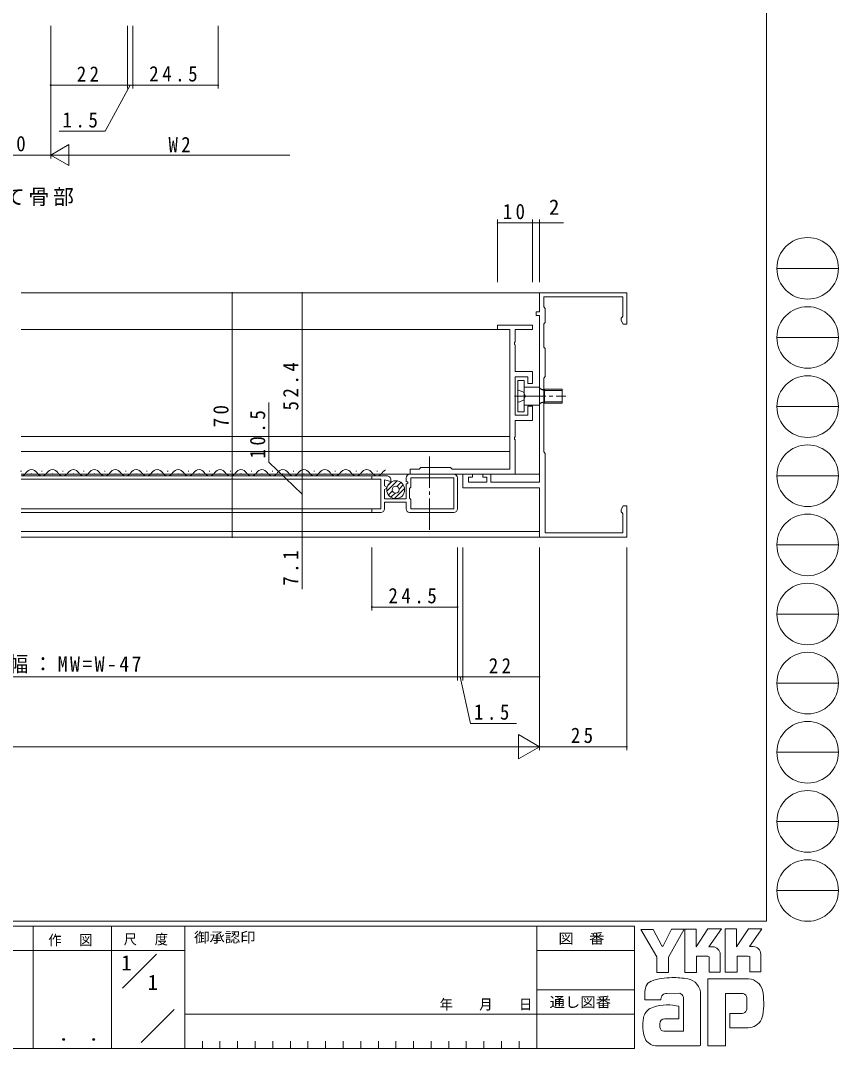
# Model space of a CAD drawing. Units: millimetres on the paper. Extents: x -420 to 373, y -297 to 267.
# Drawn here: x 138.7 to 372.9, y -297 to -2.7 of the extents above; entities that cross this region are included whole.
import ezdxf
from ezdxf.enums import TextEntityAlignment as Align

# ---------------------------------------------------------------- set-up
doc = ezdxf.new("R2010")
doc.units = ezdxf.units.MM
doc.linetypes.add('CHAIN2', pattern=[12, 9, -1, 1, -1])
doc.linetypes.add('DASHED3', pattern=[4, 3, -1])
for name, color, linetype, lineweight in [('0-1_YKK_ZWAK', 7, 'Continuous', 9), ('0-3_YKK_11', 7, 'Continuous', 9), ('0-4_YKK_12', 2, 'Continuous', 9), ('0-5_YKK_D', 6, 'Continuous', 9), ('0-6_YKK_13', 4, 'Continuous', 9)]:
    doc.layers.add(name, color=color, linetype=linetype, lineweight=lineweight)
doc.layers.add('0-2_USER1', color=3, linetype='Continuous')
doc.styles.add('ＭＳ ゴシック', font='')
doc.styles.get('ＭＳ ゴシック').set_extended_font_data('MS Gothic')

msp = doc.modelspace()

# ---------------------------------------------------------------- linework, layer by layer
at = {"layer": '0-1_YKK_ZWAK'}
for p, q in [((352.3, 264.4), (352.3, -260.6)), ((355.276, -73.616), (372.916, -73.616)), ((355.276, -93.412), (372.916, -93.412)), ((355.276, -113.208), (372.916, -113.208)), ((355.276, -133.004), (372.916, -133.004)), ((355.276, -152.8), (372.916, -152.8)), ((355.276, -172.596), (372.916, -172.596)), ((355.276, -192.392), (372.916, -192.392)), ((355.276, -212.188), (372.916, -212.188)), ((355.276, -231.984), (372.916, -231.984)), ((355.276, -251.78), (372.916, -251.78)), ((352.3, -260.6), (-417.7, -260.6)), ((314.5, -262), (-417.7, -262)), ((142.3, -262), (142.3, -297)), ((164.7, -262), (164.7, -297)), ((185.7, -262), (185.7, -297)), ((286.5, -262), (286.5, -297)), ((314.5, -262), (314.5, -297)), ((316.337, -262.906), (319.851, -262.906)), ((320.932, -270.799), (316.337, -262.906)), ((325.136, -262.798), (322.581, -267.771)), ((328.96, -275.231), (328.96, -262.825)), ((340.474, -262.717), (343.745, -262.717)), ((340.474, -275.123), (340.474, -262.717)), ((347.178, -262.717), (350.962, -262.717)), ((350.583, -263.365), (347.461, -267.825)), ((350.962, -262.717), (350.583, -263.365)), ((348.501, -267.825), (347.461, -267.825)), ((165.684, -268.999), (97.5, -268.999)), ((165.684, -268.999), (185.7, -268.999)), ((167.87, -279.736), (177.564, -270.043)), ((286.5, -269), (314.5, -269)), ((335.474, -270.582), (332.284, -270.582)), ((336.879, -267.906), (335.84, -267.906)), ((339.042, -270.069), (339.042, -275.15)), ((343.88, -270.555), (343.88, -275.123)), ((347.069, -270.555), (343.88, -270.555)), ((347.502, -270.717), (347.069, -270.555)), ((347.502, -275.096), (347.502, -270.717)), ((350.664, -270.069), (350.664, -275.096)), ((343.88, -275.123), (340.474, -275.123)), ((347.502, -275.046), (347.553, -275.096)), ((350.664, -275.096), (347.502, -275.096)), ((347.124, -277.096), (335.528, -277.096)), ((335.528, -277.096), (335.528, -296.206)), ((286.5, -280.199), (314.5, -280.199)), ((317.418, -283.07), (317.418, -281.141)), ((327.446, -281.205), (323.748, -281.275)), ((328.527, -292.071), (328.527, -282.34)), ((333.42, -281.583), (333.42, -296.179)), ((340.555, -281.259), (345.204, -281.259)), ((340.555, -296.206), (340.555, -281.259)), ((322.067, -283.07), (317.418, -283.07)), ((346.673, -282.756), (346.691, -285.391)), ((173.172, -295.345), (182.696, -285.821)), ((185.7, -287.2), (286.5, -287.2)), ((314.5, -287.199), (286.5, -287.199)), ((341.772, -286.989), (341.772, -291.125)), ((345.313, -286.989), (341.772, -286.989)), ((327.176, -288.53), (323.181, -288.535)), ((341.772, -291.125), (347.097, -291.125)), ((347.097, -291.125), (348.178, -290.882)), ((322.905, -292.071), (328.527, -292.071)), ((328.095, -292.071), (328.446, -292.071)), ((328.527, -292.07), (328.528, -292.071)), ((-417.7, -297), (314.5, -297)), ((190.74, -294.9), (190.74, -297)), ((195.78, -294.9), (195.78, -297)), ((200.82, -294.9), (200.82, -297)), ((205.86, -294.9), (205.86, -297)), ((210.9, -294.9), (210.9, -297)), ((215.94, -294.9), (215.94, -297)), ((220.98, -294.9), (220.98, -297)), ((226.02, -294.9), (226.02, -297)), ((231.06, -294.9), (231.06, -297)), ((236.1, -294.9), (236.1, -297)), ((241.14, -294.9), (241.14, -297)), ((246.18, -294.9), (246.18, -297)), ((251.22, -294.9), (251.22, -297)), ((256.26, -294.9), (256.26, -297)), ((261.3, -294.9), (261.3, -297)), ((266.34, -294.9), (266.34, -297)), ((271.38, -294.9), (271.38, -297)), ((276.42, -294.9), (276.42, -297)), ((281.46, -294.9), (281.46, -297)), ((322.067, -296.26), (320.58, -296.26)), ((333.095, -296.233), (322.067, -296.26)), ((333.42, -296.179), (333.095, -296.233))]:
    msp.add_line(p, q, dxfattribs=at)
for points in [[(319.851, -262.906), (322.364, -267.609), (322.581, -267.771)], [(325.136, -262.798), (328.762, -262.798), (324.229, -270.826)], [(328.96, -262.825), (332.176, -262.825), (332.176, -267.923), (335.555, -262.771)], [(335.555, -262.771), (339.38, -262.771), (335.84, -267.906)], [(343.745, -262.717), (343.745, -267.908), (347.178, -262.717)], [(332.284, -270.582), (332.284, -275.231), (328.96, -275.231)], [(339.042, -275.15), (335.906, -275.15), (335.906, -270.744), (335.474, -270.582)], [(324.229, -270.826), (324.229, -275.258), (320.932, -275.258), (320.932, -270.799)], [(326.473, -284.773), (327.176, -284.935), (327.176, -288.53)], [(335.528, -296.206), (339.772, -296.206), (340.555, -296.206)]]:
    msp.add_lwpolyline(points, dxfattribs=at)
for centre in [(364.096, -73.616), (364.096, -93.412), (364.096, -113.208), (364.096, -133.004), (364.096, -152.8), (364.096, -172.596), (364.096, -192.392), (364.096, -212.188), (364.096, -231.984), (364.096, -251.78)]:
    msp.add_circle(centre, 8.82, dxfattribs=at)
for centre, radius, start, end in [((348.501, -269.988), 2.163, 0.00165, 89.99603), ((336.879, -270.069), 2.163, 0.00165, 89.99603), ((322.459, -281.166), 5.037, 158.41083, 179.71774), ((320.106, -280.055), 2.444, 109.02126, 161.51263), ((325.222, -294.401), 17.68, 89.89165, 109.30847), ((325.741, -297.463), 20.748, 78.78009, 91.46938), ((329.03, -281.496), 4.449, 40.66422, 80.31693), ((328.809, -281.485), 4.612, 358.78058, 38.76563), ((346.972, -281.44), 4.341, 14.44571, 87.08746), ((324.175, -283.007), 2.109, 138.46381, 181.71359), ((323.615, -282.971), 1.701, 85.50551, 126.78038), ((326.956, -282.754), 1.625, 14.75519, 72.44994), ((345.365, -282.479), 1.229, 16.43123, 96.91661), ((343.031, -283.208), 3.673, 4.93422, 17.03551), ((330.666, -284.187), 20.86, 350.99026, 10.67624), ((324.02, -297.854), 13.309, 79.38097, 112.05824), ((343.01, -285.041), 3.697, 343.6902, 354.75362), ((327.949, -290.395), 11.082, 168.76372, 199.80078), ((320.927, -288.927), 3.908, 121.8271, 169.08475), ((345.314, -285.684), 1.306, 269.95467, 342.90144), ((347.035, -286.745), 4.291, 285.4429, 349.90448), ((324.082, -290.328), 2.369, 171.08202, 216.71922), ((323.19, -289.979), 1.445, 90.33952, 178.03638), ((320.94, -292.443), 3.823, 207.31435, 263.59464), ((323.15, -290.565), 1.526, 230.97279, 260.7549)]:
    msp.add_arc(centre, radius, start, end, dxfattribs=at)
at = {"layer": '0-3_YKK_11'}
for p, q in [((287.3, -80.6), (287.3, -86.1)), ((312.3, -80.6), (287.3, -80.6)), ((288.5, -81.8), (311.2, -81.8)), ((288.5, -84.67), (288.5, -81.8)), ((311.2, -81.8), (311.2, -87.304)), ((312.3, -89.6), (312.3, -80.6)), ((288.93, -85.1), (288.5, -84.67)), ((288.93, -89.1), (288.93, -85.1)), ((286.3, -86.1), (286.3, -87.1)), ((287.3, -86.1), (286.3, -86.1)), ((286.3, -87.1), (287.3, -87.1)), ((287.3, -87.1), (287.3, -134.87)), ((310.935, -87.602), (310.67, -87.9)), ((310.67, -87.9), (310.67, -88.509)), ((311.2, -87.304), (310.935, -87.602)), ((275.3, -89.9), (275.3, -91.1)), ((285.3, -89.9), (275.3, -89.9)), ((275.3, -91.1), (278.8, -91.1)), ((278.8, -91.1), (278.8, -131.1)), ((280.3, -91.1), (285.3, -91.1)), ((280.3, -94.642), (280.3, -91.1)), ((285.3, -91.1), (285.3, -89.9)), ((288.5, -89.53), (288.93, -89.1)), ((288.5, -96.17), (288.5, -89.53)), ((310.67, -88.509), (311.3, -89.6)), ((311.3, -89.6), (312.3, -89.6)), ((280.18, -94.825), (280.3, -94.642)), ((280.18, -95.375), (280.18, -94.825)), ((280.3, -95.558), (280.18, -95.375)), ((280.3, -103.2), (280.3, -95.558)), ((288.93, -96.6), (288.5, -96.17)), ((288.93, -104.6), (288.93, -96.6)), ((285.3, -103.2), (280.3, -103.2)), ((280.3, -104.7), (284, -104.7)), ((280.3, -115.7), (280.3, -104.7)), ((284, -104.7), (284, -106.6)), ((285.3, -106.6), (285.3, -103.2)), ((288.5, -105.03), (288.93, -104.6)), ((288.5, -126.17), (288.5, -105.03)), ((284, -106.6), (285.3, -106.6)), ((284, -113.1), (284, -115.7)), ((285.3, -113.1), (284, -113.1)), ((285.3, -117.2), (285.3, -113.1)), ((284, -115.7), (280.3, -115.7)), ((280.3, -117.2), (285.3, -117.2)), ((280.3, -121.842), (280.3, -117.2)), ((280.18, -122.025), (280.3, -121.842)), ((280.18, -122.575), (280.18, -122.025)), ((280.3, -122.758), (280.18, -122.575)), ((280.3, -132.6), (280.3, -122.758)), ((288.93, -126.6), (288.5, -126.17)), ((288.93, -149.4), (288.93, -126.6)), ((250.3, -131.1), (250.3, -132.6)), ((252.8, -131.1), (250.3, -131.1)), ((253.3, -130.6), (252.8, -131.1)), ((261.8, -130.6), (253.3, -130.6)), ((262.3, -131.1), (261.8, -130.6)), ((278.8, -131.1), (262.3, -131.1)), ((239.3, -133), (239.3, -134)), ((243.5, -133), (239.3, -133)), ((239.3, -134), (241.9, -134)), ((241.9, -134), (241.9, -142.5)), ((242.9, -134.178), (244.7, -134.661)), ((242.9, -135.88), (242.9, -134.178)), ((244.7, -134.661), (244.7, -134.2)), ((249.1, -133.6), (249.1, -134.596)), ((249.1, -134.596), (249.6, -134.885)), ((249.6, -135.116), (249.1, -135.404)), ((249.6, -134.885), (249.6, -135.116)), ((262.8, -132.6), (250.1, -132.6)), ((250.3, -132.6), (280.3, -132.6)), ((250.4, -133.6), (250.4, -136.3)), ((262.8, -133.6), (250.4, -133.6)), ((262.8, -142.5), (262.8, -133.6)), ((263.8, -142.5), (263.8, -133.6)), ((265.3, -132.6), (265.3, -136.5)), ((268.1, -132.6), (265.3, -132.6)), ((266.93, -133.4), (268.1, -133.4)), ((266.93, -134.87), (266.93, -133.4)), ((272.2, -134.87), (266.93, -134.87)), ((268.1, -133.4), (268.1, -132.6)), ((271.1, -132.6), (271.1, -133.4)), ((273.4, -132.6), (271.1, -132.6)), ((271.1, -133.4), (272.2, -133.4)), ((272.2, -133.4), (272.2, -134.87)), ((273.4, -134.87), (273.4, -132.6)), ((287.3, -134.87), (273.4, -134.87)), ((243.6, -136.285), (242.9, -135.88)), ((242.9, -136.92), (243.6, -136.516)), ((242.9, -139.6), (242.9, -136.92)), ((243.6, -136.516), (243.6, -136.285)), ((249.1, -135.404), (249.1, -139.6)), ((250.25, -136.494), (250.1, -136.687)), ((250.1, -136.687), (250.1, -139.413)), ((250.4, -136.3), (250.25, -136.494)), ((265.3, -136.5), (287.3, -136.5)), ((287.3, -136.5), (287.3, -150.6)), ((249.1, -139.6), (242.9, -139.6)), ((242.9, -140.6), (249.1, -140.6)), ((242.9, -142.5), (242.9, -140.6)), ((249.1, -140.6), (249.1, -142.5)), ((250.1, -139.413), (250.25, -139.606)), ((250.25, -139.606), (250.4, -139.8)), ((250.4, -139.8), (250.4, -142.5)), ((239.3, -142.5), (239.3, -143.5)), ((241.9, -142.5), (239.3, -142.5)), ((239.3, -143.5), (241.9, -143.5)), ((250.1, -143.5), (262.8, -143.5)), ((250.4, -142.5), (262.8, -142.5)), ((311.3, -141.6), (310.67, -142.691)), ((310.67, -142.691), (310.67, -143.3)), ((310.67, -143.3), (310.935, -143.598)), ((310.935, -143.598), (311.2, -143.896)), ((311.2, -143.896), (311.2, -149.4)), ((312.3, -141.6), (311.3, -141.6)), ((312.3, -150.6), (312.3, -141.6)), ((311.2, -149.4), (288.93, -149.4)), ((287.3, -150.6), (312.3, -150.6))]:
    msp.add_line(p, q, dxfattribs=at)
for centre, radius, start, end in [((243.5, -134.2), 1.2, 359.99928, 89.99997), ((250.1, -133.6), 1, 89.99997, 179.99823), ((262.8, -133.6), 1, 359.99911, 90.00089), ((241.9, -142.5), 1, 270, 0.00177), ((250.1, -142.5), 1, 180.00259, 269.99913), ((262.8, -142.5), 1, 269.99913, 0)]:
    msp.add_arc(centre, radius, start, end, dxfattribs=at)
at = {"layer": '0-4_YKK_12'}
for p, q in [((287.6, -80.6), (138.8, -80.6)), ((138.8, -91.1), (278.8, -91.1)), ((278.8, -91.1), (278.8, -126.1)), ((138.8, -121.8), (278.8, -121.8)), ((138.8, -126.1), (278.8, -126.1)), ((138.7, -131.74), (138.9, -131.74)), ((144.7, -131.74), (144.9, -131.74)), ((150.7, -131.74), (150.9, -131.74)), ((156.7, -131.74), (156.9, -131.74)), ((162.701, -131.74), (162.9, -131.74)), ((168.701, -131.74), (168.901, -131.74)), ((174.701, -131.74), (174.901, -131.74)), ((180.701, -131.74), (180.901, -131.74)), ((186.702, -131.74), (186.902, -131.74)), ((192.702, -131.74), (192.902, -131.74)), ((198.702, -131.74), (198.902, -131.74)), ((204.702, -131.739), (204.902, -131.739)), ((210.702, -131.739), (210.902, -131.739)), ((216.703, -131.739), (216.903, -131.739)), ((222.703, -131.739), (222.903, -131.739)), ((228.703, -131.739), (228.903, -131.739)), ((234.703, -131.739), (234.903, -131.739)), ((240.704, -131.739), (240.903, -131.739)), ((138.8, -132.6), (287.3, -132.6)), ((138.8, -133), (239.8, -133)), ((138.8, -134), (239.8, -134)), ((141.699, -132.5), (141.899, -132.5)), ((147.7, -132.5), (147.9, -132.5)), ((153.7, -132.5), (153.9, -132.5)), ((159.7, -132.5), (159.9, -132.5)), ((165.7, -132.5), (165.9, -132.5)), ((171.701, -132.5), (171.901, -132.5)), ((177.701, -132.5), (177.901, -132.5)), ((183.701, -132.5), (183.901, -132.5)), ((189.702, -132.5), (189.902, -132.5)), ((195.702, -132.5), (195.902, -132.5)), ((201.702, -132.5), (201.902, -132.5)), ((207.702, -132.499), (207.902, -132.499)), ((213.702, -132.499), (213.902, -132.499)), ((219.703, -132.499), (219.903, -132.499)), ((225.703, -132.499), (225.903, -132.499)), ((231.703, -132.499), (231.903, -132.499)), ((237.703, -132.499), (237.903, -132.499)), ((239.8, -142.5), (138.8, -142.5)), ((239.8, -143.5), (138.8, -143.5)), ((138.8, -148.97), (287.3, -148.97)), ((138.8, -150.6), (287.6, -150.6))]:
    msp.add_line(p, q, dxfattribs=at)
for centre, start, end in [((138.8, -131.282), 270.01799, 330.80936), ((141.8, -132.958), 29.19936, 150.80063), ((144.8, -131.282), 209.19063, 330.80936), ((147.8, -132.958), 29.19936, 150.80063), ((150.8, -131.282), 209.19063, 330.80936), ((153.8, -132.958), 29.19936, 150.80063), ((156.8, -131.282), 209.19063, 330.80936), ((159.8, -132.958), 29.19936, 150.80063), ((162.8, -131.282), 209.19063, 330.80936), ((165.8, -132.958), 29.19936, 150.80063), ((168.801, -131.282), 209.19063, 330.80936), ((171.801, -132.958), 29.19936, 150.80063), ((174.801, -131.282), 209.19063, 330.80936), ((177.801, -132.958), 29.19936, 150.80063), ((180.802, -131.282), 209.19063, 330.80936), ((183.801, -132.958), 29.19936, 150.80063), ((186.802, -131.282), 209.19063, 330.80936), ((189.802, -132.958), 29.19936, 150.80063), ((192.802, -131.282), 209.19063, 330.80936), ((195.802, -132.958), 29.19936, 150.80063), ((198.802, -131.282), 209.19063, 330.80936), ((201.802, -132.958), 29.19936, 150.80063), ((204.802, -131.281), 209.19063, 330.80936), ((207.802, -132.958), 29.19936, 150.80063), ((210.802, -131.281), 209.19063, 330.80936), ((213.802, -132.958), 29.19936, 150.80063), ((216.803, -131.281), 209.19063, 330.80936), ((219.803, -132.958), 29.19936, 150.80063), ((222.803, -131.281), 209.19063, 330.80936), ((225.803, -132.957), 29.19936, 150.80063), ((228.803, -131.281), 209.19063, 330.80936), ((231.803, -132.957), 29.19936, 150.80063), ((234.803, -131.281), 209.19063, 330.80936), ((237.803, -132.957), 29.19936, 150.80063), ((240.803, -131.281), 209.19063, 330.80936), ((243.803, -132.957), 110.55603, 150.80063)]:
    msp.add_arc(centre, 1.718, start, end, dxfattribs=at)
at = {"layer": '0-5_YKK_D'}
for p, q in [((147.3, -4.16), (147.3, -22.16)), ((147.3, -4.16), (147.3, -42.16)), ((147.3, -4.16), (147.3, -42.16)), ((169.3, -4.16), (169.3, -22.16)), ((169.3, -4.16), (169.3, -22.16)), ((170.8, -4.16), (170.8, -22.16)), ((170.8, -4.16), (170.8, -22.16)), ((195.3, -4.16), (195.3, -22.16)), ((169.3, -21.16), (147.3, -21.16)), ((170.05, -21.16), (162.883, -34.347)), ((169.3, -21.16), (167.6, -21.16)), ((169.3, -21.16), (170.8, -21.16)), ((169.3, -21.16), (170.8, -21.16)), ((170.8, -21.16), (172.5, -21.16)), ((170.8, -21.16), (195.3, -21.16)), ((162.883, -34.347), (149.683, -34.347)), ((147.3, -41.16), (152.496, -38.16)), ((152.496, -44.16), (152.496, -38.16)), ((127.3, -41.16), (147.3, -41.16)), ((147.3, -41.16), (157.692, -41.16)), ((147.3, -41.16), (152.496, -44.16)), ((153.3, -41.16), (215.8, -41.16)), ((275.3, -77.6), (275.3, -59.6)), ((285.3, -60.6), (275.3, -60.6)), ((285.3, -77.6), (285.3, -59.6)), ((285.3, -77.6), (285.3, -59.6)), ((285.3, -60.6), (287.3, -60.6)), ((287.3, -77.6), (287.3, -59.6)), ((287.3, -60.6), (294.2, -60.6)), ((245.4, -80.6), (198.3, -80.6)), ((199.3, -150.6), (199.3, -80.6)), ((245.4, -80.6), (218.3, -80.6)), ((219.3, -133), (219.3, -80.6)), ((209.8, -129.08), (209.8, -112.04)), ((219.3, -138.25), (209.8, -129.08)), ((238.8, -133), (218.3, -133)), ((238.8, -133), (218.3, -133)), ((219.3, -133), (219.3, -143.5)), ((238.788, -143.5), (218.3, -143.5)), ((238.8, -143.5), (218.3, -143.5)), ((219.3, -143.5), (219.3, -150.6)), ((245.4, -150.6), (198.3, -150.6)), ((245.4, -150.6), (218.3, -150.6)), ((219.3, -150.6), (219.3, -165.5)), ((239.3, -153.6), (239.3, -171.6)), ((263.8, -153.6), (263.8, -171.6)), ((263.8, -153.6), (263.8, -191.6)), ((263.8, -153.6), (263.8, -191.6)), ((265.3, -153.6), (265.3, -191.6)), ((265.3, -153.6), (265.3, -191.6)), ((287.3, -153.6), (287.3, -191.6)), ((287.3, -153.6), (287.3, -211.6)), ((287.3, -153.6), (287.3, -211.6)), ((312.3, -153.6), (312.3, -211.6)), ((263.8, -170.6), (239.3, -170.6)), ((10.8, -190.6), (263.8, -190.6)), ((263.8, -190.6), (262.1, -190.6)), ((263.8, -190.6), (265.3, -190.6)), ((263.8, -190.6), (265.3, -190.6)), ((264.55, -190.6), (267.534, -203.924)), ((265.3, -190.6), (287.3, -190.6)), ((265.3, -190.6), (267, -190.6)), ((267.534, -203.924), (280.734, -203.924)), ((281.238, -207.1), (281.238, -214.1)), ((287.3, -210.6), (281.238, -207.1)), ((-5.7, -210.6), (280.3, -210.6)), ((287.3, -210.6), (275.176, -210.6)), ((287.3, -210.6), (281.238, -214.1)), ((287.3, -210.6), (312.3, -210.6))]:
    msp.add_line(p, q, dxfattribs=at)
for centre, start, end in [((147.3, -21.16), 0, 180), ((147.3, -21.16), 180, 0), ((169.3, -21.16), 0, 180), ((169.3, -21.16), 180, 0), ((170.8, -21.16), 0, 180), ((170.8, -21.16), 0, 180), ((170.8, -21.16), 180, 0), ((170.8, -21.16), 180, 0), ((195.3, -21.16), 0, 180), ((195.3, -21.16), 180, 0), ((275.3, -60.6), 0, 180), ((275.3, -60.6), 180, 0), ((285.3, -60.6), 0, 180), ((285.3, -60.6), 0, 180), ((285.3, -60.6), 180, 0), ((285.3, -60.6), 180, 0), ((287.3, -60.6), 0, 180), ((287.3, -60.6), 180, 0), ((199.3, -80.6), 90, 270), ((199.3, -80.6), 270, 90), ((219.3, -80.6), 90, 270), ((219.3, -80.6), 270, 90), ((219.3, -133), 90, 270), ((219.3, -133), 90, 270), ((219.3, -133), 270, 90), ((219.3, -133), 270, 90), ((219.3, -143.5), 90, 270), ((219.3, -143.5), 90, 270), ((219.3, -143.5), 270, 90), ((219.3, -143.5), 270, 90), ((199.3, -150.6), 90, 270), ((199.3, -150.6), 270, 90), ((219.3, -150.6), 90, 270), ((219.3, -150.6), 270, 90), ((239.3, -170.6), 0, 180), ((239.3, -170.6), 180, 0), ((263.8, -170.6), 0, 180), ((263.8, -170.6), 180, 0), ((263.8, -190.6), 0, 180), ((263.8, -190.6), 180, 0), ((265.3, -190.6), 0, 180), ((265.3, -190.6), 180, 0), ((287.3, -190.6), 0, 180), ((287.3, -190.6), 180, 0), ((312.3, -210.6), 0, 180), ((312.3, -210.6), 180, 0)]:
    msp.add_arc(centre, 0.106, start, end, dxfattribs=at)
at = {"layer": '0-6_YKK_13'}
for p, q in [((281.1, -105.7), (282.9, -105.7)), ((281.1, -114.7), (281.1, -105.7)), ((282.9, -105.7), (282.9, -114.7)), ((287.3, -107.6), (282.9, -107.6)), ((287.3, -112.8), (287.3, -107.6)), ((288.7, -108.579), (287.685, -108.339)), ((288.7, -108.2), (288.7, -112.2)), ((293.8, -108.2), (288.7, -108.2)), ((293.8, -108.579), (288.7, -108.579)), ((293.8, -112.2), (293.8, -108.2)), ((288.7, -111.821), (287.685, -112.061)), ((293.8, -111.821), (288.7, -111.821)), ((282.9, -114.7), (281.1, -114.7)), ((282.9, -112.8), (287.3, -112.8)), ((287.3, -112.548), (287.888, -112.055)), ((287.888, -112.055), (288.7, -112.2)), ((288.7, -112.2), (293.8, -112.2)), ((243.607, -137.461), (246.573, -134.495)), ((243.883, -135.771), (244.883, -134.771)), ((246.428, -136.054), (247.572, -134.91)), ((244.022, -138.46), (245.165, -137.317)), ((244.743, -139.153), (245.913, -137.983)), ((245.779, -139.531), (248.643, -136.668)), ((247.095, -136.802), (248.265, -135.632))]:
    msp.add_line(p, q, dxfattribs=at)
at = {"layer": '0-6_YKK_13', "linetype": 'DASHED3'}
for p, q in [((282.725, -109.055), (281.1, -108.4)), ((281.1, -112), (282.725, -111.345)), ((283.334, -110.2), (282.725, -109.055)), ((282.725, -111.345), (283.334, -110.2))]:
    msp.add_line(p, q, dxfattribs=at)
at = {"layer": '0-6_YKK_13', "linetype": 'CHAIN2'}
for p, q in [((280.1, -110.2), (294.8, -110.2)), ((255.8, -148.5), (255.8, -127.5))]:
    msp.add_line(p, q, dxfattribs=at)
at = {"layer": '0-6_YKK_13'}
msp.add_lwpolyline([(287.3, -107.852), (287.888, -108.345), (288.7, -108.2)], dxfattribs=at)
for radius in [2.55, 1]:
    msp.add_circle((246.115, -137.003), radius, dxfattribs=at)

# ---------------------------------------------------------------- texts
at = {"layer": '0-1_YKK_ZWAK', "style": 'ＭＳ ゴシック', "width": 1.1}
for s, p in [('御承認印', (188.367, -267.533)), ('図\u3000番', (292.698, -267.862)), ('通し図番', (290.179, -286.085))]:
    msp.add_text(s, height=2.933, dxfattribs=at).set_placement(p, align=Align.BOTTOM_LEFT)
at = {"layer": '0-1_YKK_ZWAK', "color": 3, "style": 'ＭＳ ゴシック', "width": 1.15}
msp.add_text(' ． ．', height=3.666, dxfattribs=at).set_placement((146.755, -295.946), align=Align.BOTTOM_LEFT)
at = {"layer": '0-1_YKK_ZWAK', "char_height": 2.933, "attachment_point": 7, "style": 'ＭＳ ゴシック'}
for s, insert in [('\\T1.17;\\W0.95;作\\~\\~図', (146.62, -267.762)), ('\\T1.17;\\W0.95;尺\\~\\~度', (168.212, -267.537)), ('\\T1.2;\\W0.95;年\\~\\~\\~月\\~\\~\\~日', (258.676, -286.169))]:
    msp.add_mtext(s, dxfattribs=dict(at, insert=insert))
at = {"layer": '0-2_USER1', "style": 'ＭＳ ゴシック'}
for p in [(167.5, -275.999), (175.033, -281.599)]:
    msp.add_text('1', height=4.399, dxfattribs=at).set_placement(p, align=Align.BOTTOM_LEFT)
at = {"layer": '0-2_USER1', "insert": (126.893, -55.798), "char_height": 4.399, "attachment_point": 7, "style": 'ＭＳ ゴシック'}
msp.add_mtext('\\T1.17;たて骨部', dxfattribs=at)
at = {"layer": '0-5_YKK_D', "color": 3, "style": 'ＭＳ ゴシック'}
msp.add_text('2', height=4.399, dxfattribs=at).set_placement((290, -59.6), align=Align.BOTTOM_LEFT)
at = {"layer": '0-5_YKK_D', "color": 3, "char_height": 4.399, "attachment_point": 7, "style": 'ＭＳ ゴシック'}
for s, insert in [('\\T1.36;\\W0.9;22', (154.78, -20.16)), ('\\T1.38;\\W0.9;24.5', (175.53, -20.16)), ('\\T1.38;\\W0.9;1.5', (150.683, -33.347)), ('\\T1.36;\\W0.9;20', (133.78, -40.16)), ('\\T1.36;\\W0.9;W2', (181.03, -40.36)), ('\\T1.36;\\W0.9;10', (276.78, -59.6)), ('\\T1.38;\\W0.9;24.5', (244.03, -169.6)), ('\\T1.24;\\W0.95;網戸出来幅：MW=W-47', (106.9, -189.6)), ('\\T1.36;\\W0.9;22', (272.78, -189.6)), ('\\T1.38;\\W0.9;1.5', (268.534, -202.924)), ('\\T1.36;\\W0.9;25', (296.28, -209.6))]:
    msp.add_mtext(s, dxfattribs=dict(at, insert=insert))
at = {"layer": '0-5_YKK_D', "color": 3, "char_height": 4.399, "attachment_point": 7, "rotation": 90, "style": 'ＭＳ ゴシック'}
for s, insert in [('\\T1.38;\\W0.9;52.4', (218.3, -114.32)), ('\\T1.36;\\W0.9;70', (198.3, -119.12)), ('\\T1.38;\\W0.9;10.5', (208.8, -128.08)), ('\\T1.38;\\W0.9;7.1', (218.3, -164.5))]:
    msp.add_mtext(s, dxfattribs=dict(at, insert=insert))

doc.saveas('drawing.dxf')
